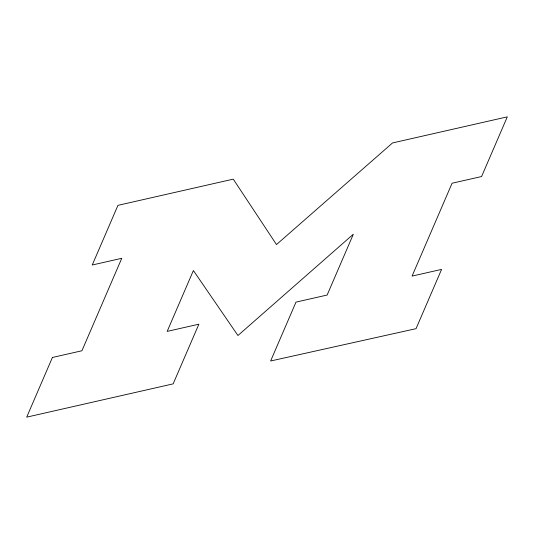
<?xml version="1.0" encoding="UTF-8"?>
<svg xmlns="http://www.w3.org/2000/svg" width="534" height="534" viewBox="0 0 534 534"><rect width="100%" height="100%" fill="white"/><g stroke="black" fill="none" stroke-linecap="round" stroke-linejoin="round"><path stroke-width="0.8" d="M52.405 357.473L26.7 417.147L173.156 383.859L198.868 324.191L167.169 331.394L193.388 270.538L237.95 335.512L353.341 234.212L327.135 295.042L295.983 302.124L270.618 360.997L416.046 328.664L441.585 269.39L412.074 276.091L452.084 183.229L481.595 176.527L507.3 116.853L392.537 142.938L276.492 244.559L233.258 179.144L117.947 205.35L92.248 265.004L121.759 258.302L81.916 350.771L52.405 357.473"/></g></svg>
